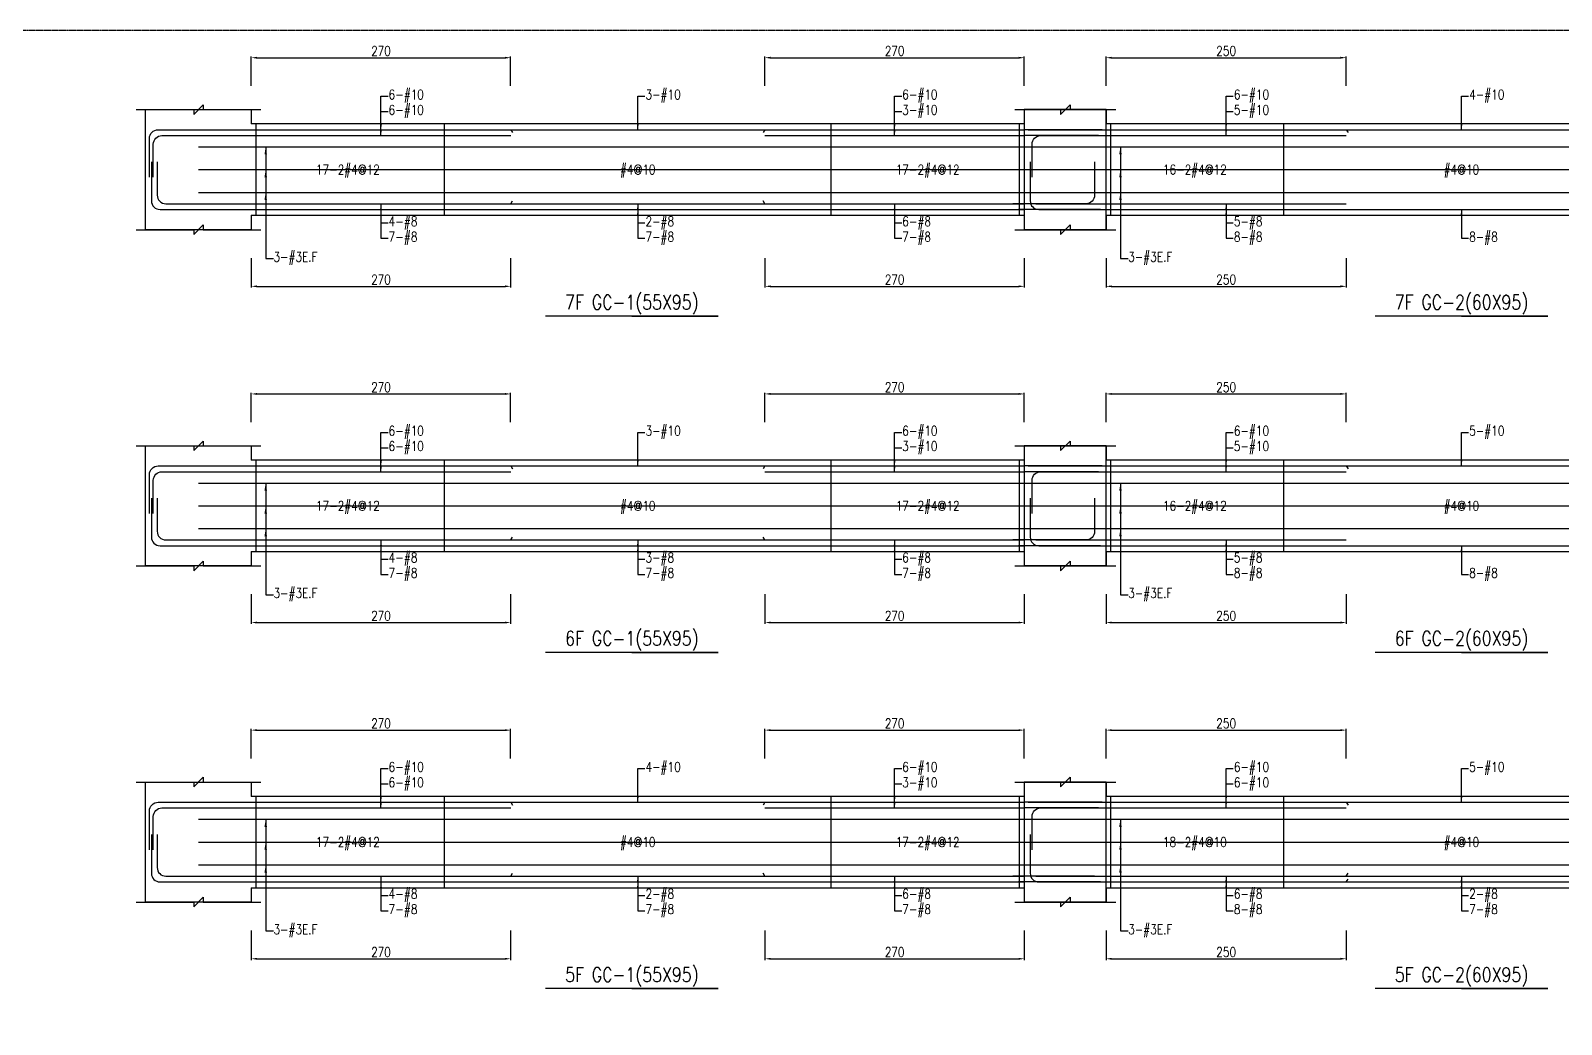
# Model space of a CAD drawing. Header units: millimetres. Extents: x 0 to 84580, y -12276 to 4373.
# Drawn here: x 32667 to 34261, y -5104 to -4069 of the extents above; entities that cross this region are included whole.
import ezdxf
from ezdxf.enums import TextEntityAlignment as Align

# ---------------------------------------------------------------- set-up
doc = ezdxf.new("R2010")
doc.units = ezdxf.units.MM
doc.header["$MEASUREMENT"] = 0
doc.linetypes.add('CENTER', pattern=[2, 1.25, -0.25, 0.25, -0.25])
for name, color, linetype in [('S-DIM', 2, 'Continuous'), ('S-GRID', 1, 'CENTER'), ('S-LEADER', 2, 'Continuous'), ('S-RC', 130, 'Continuous'), ('S-REINF', 6, 'Continuous'), ('S-TEXT', 2, 'Continuous')]:
    doc.layers.add(name, color=color, linetype=linetype)
doc.styles.add('CS4', font='romans.shx', dxfattribs={"width": 0.8, "bigfont": 'lsp.shx'})
doc.styles.get("Standard").update_dxf_attribs({"font": 'arial.ttf'})
doc.dimstyles.new('ISO-25', dxfattribs={"dimtxt": 2.5, "dimasz": 2.5, "dimexe": 1.25, "dimexo": 0.625, "dimtad": 1, "dimtxsty": 'Standard', "dimcen": 2.5, "dimadec": 0, "dimazin": 0, "dimtfac": 1, "dimtmove": 0, "dimatfit": 3, "dimfxl": 0, "dimarcsym": 0})

# ---------------------------------------------------------------- blocks, each defined once
blk = doc.blocks.new('*D1390')
at = {"layer": 'DEFPOINTS', "color": 0, "transparency": 16777216}
for p in [(33166.7, -4797.2), (32896.7, -4827.2), (33166.7, -4827.2)]:
    blk.add_point(p, dxfattribs=at)
at = {"layer": 'S-DIM', "color": 0, "lineweight": -2, "transparency": 16777216}
for p, q in [((32896.7, -4826.6), (32896.7, -4796)), ((33166.7, -4826.6), (33166.7, -4796)), ((32902.7, -4797.2), (33160.7, -4797.2))]:
    blk.add_line(p, q, dxfattribs=at)
at = {"layer": 'S-DIM', "color": 0, "transparency": 16777216}
for points in [[(32902.7, -4796.2), (32902.7, -4798.2), (32896.7, -4797.2)], [(33160.7, -4796.2), (33160.7, -4798.2), (33166.7, -4797.2)]]:
    blk.add_solid(points, dxfattribs=at)
at = {"layer": 'S-DIM', "color": 0, "transparency": 16777216, "insert": (33031.7, -4790.2), "char_height": 10, "attachment_point": 5, "style": 'CS4'}
blk.add_mtext('270', dxfattribs=at)
blk = doc.blocks.new('*D1391')
at = {"layer": 'DEFPOINTS', "color": 0, "transparency": 16777216}
for p in [(33701.4, -4797.2), (33431.4, -4827.2), (33701.4, -4827.2)]:
    blk.add_point(p, dxfattribs=at)
at = {"layer": 'S-DIM', "color": 0, "lineweight": -2, "transparency": 16777216}
for p, q in [((33431.4, -4826.6), (33431.4, -4796)), ((33701.4, -4826.6), (33701.4, -4796)), ((33437.4, -4797.2), (33695.4, -4797.2))]:
    blk.add_line(p, q, dxfattribs=at)
at = {"layer": 'S-DIM', "color": 0, "transparency": 16777216}
for points in [[(33437.4, -4796.2), (33437.4, -4798.2), (33431.4, -4797.2)], [(33695.4, -4796.2), (33695.4, -4798.2), (33701.4, -4797.2)]]:
    blk.add_solid(points, dxfattribs=at)
at = {"layer": 'S-DIM', "color": 0, "transparency": 16777216, "insert": (33566.4, -4790.2), "char_height": 10, "attachment_point": 5, "style": 'CS4'}
blk.add_mtext('270', dxfattribs=at)
blk = doc.blocks.new('*D1392')
at = {"layer": 'DEFPOINTS', "color": 0, "transparency": 16777216}
for p in [(32896.7, -5005.2), (33166.7, -5005.2), (33166.7, -5035.2)]:
    blk.add_point(p, dxfattribs=at)
at = {"layer": 'S-DIM', "color": 0, "lineweight": -2, "transparency": 16777216}
for p, q in [((32896.7, -5005.8), (32896.7, -5036.5)), ((33166.7, -5005.8), (33166.7, -5036.5)), ((32902.7, -5035.2), (33160.7, -5035.2))]:
    blk.add_line(p, q, dxfattribs=at)
at = {"layer": 'S-DIM', "color": 0, "transparency": 16777216}
for points in [[(32902.7, -5034.2), (32902.7, -5036.2), (32896.7, -5035.2)], [(33160.7, -5034.2), (33160.7, -5036.2), (33166.7, -5035.2)]]:
    blk.add_solid(points, dxfattribs=at)
at = {"layer": 'S-DIM', "color": 0, "transparency": 16777216, "insert": (33031.7, -5028.2), "char_height": 10, "attachment_point": 5, "style": 'CS4'}
blk.add_mtext('270', dxfattribs=at)
blk = doc.blocks.new('*D1393')
at = {"layer": 'DEFPOINTS', "color": 0, "transparency": 16777216}
for p in [(33431.4, -5005.2), (33701.4, -5005.2), (33701.4, -5035.2)]:
    blk.add_point(p, dxfattribs=at)
at = {"layer": 'S-DIM', "color": 0, "lineweight": -2, "transparency": 16777216}
for p, q in [((33431.4, -5005.8), (33431.4, -5036.5)), ((33701.4, -5005.8), (33701.4, -5036.5)), ((33437.4, -5035.2), (33695.4, -5035.2))]:
    blk.add_line(p, q, dxfattribs=at)
at = {"layer": 'S-DIM', "color": 0, "transparency": 16777216}
for points in [[(33437.4, -5034.2), (33437.4, -5036.2), (33431.4, -5035.2)], [(33695.4, -5034.2), (33695.4, -5036.2), (33701.4, -5035.2)]]:
    blk.add_solid(points, dxfattribs=at)
at = {"layer": 'S-DIM', "color": 0, "transparency": 16777216, "insert": (33566.4, -5028.2), "char_height": 10, "attachment_point": 5, "style": 'CS4'}
blk.add_mtext('270', dxfattribs=at)
blk = doc.blocks.new('*D1380')
at = {"layer": 'DEFPOINTS', "color": 0, "transparency": 16777216}
for p in [(33166.7, -4447.2), (32896.7, -4477.2), (33166.7, -4477.2)]:
    blk.add_point(p, dxfattribs=at)
at = {"layer": 'S-DIM', "color": 0, "lineweight": -2, "transparency": 16777216}
for p, q in [((32896.7, -4476.6), (32896.7, -4446)), ((33166.7, -4476.6), (33166.7, -4446)), ((32902.7, -4447.2), (33160.7, -4447.2))]:
    blk.add_line(p, q, dxfattribs=at)
at = {"layer": 'S-DIM', "color": 0, "transparency": 16777216}
for points in [[(32902.7, -4446.2), (32902.7, -4448.2), (32896.7, -4447.2)], [(33160.7, -4446.2), (33160.7, -4448.2), (33166.7, -4447.2)]]:
    blk.add_solid(points, dxfattribs=at)
at = {"layer": 'S-DIM', "color": 0, "transparency": 16777216, "insert": (33031.7, -4440.2), "char_height": 10, "attachment_point": 5, "style": 'CS4'}
blk.add_mtext('270', dxfattribs=at)
blk = doc.blocks.new('*D1381')
at = {"layer": 'DEFPOINTS', "color": 0, "transparency": 16777216}
for p in [(33701.4, -4447.2), (33431.4, -4477.2), (33701.4, -4477.2)]:
    blk.add_point(p, dxfattribs=at)
at = {"layer": 'S-DIM', "color": 0, "lineweight": -2, "transparency": 16777216}
for p, q in [((33431.4, -4476.6), (33431.4, -4446)), ((33701.4, -4476.6), (33701.4, -4446)), ((33437.4, -4447.2), (33695.4, -4447.2))]:
    blk.add_line(p, q, dxfattribs=at)
at = {"layer": 'S-DIM', "color": 0, "transparency": 16777216}
for points in [[(33437.4, -4446.2), (33437.4, -4448.2), (33431.4, -4447.2)], [(33695.4, -4446.2), (33695.4, -4448.2), (33701.4, -4447.2)]]:
    blk.add_solid(points, dxfattribs=at)
at = {"layer": 'S-DIM', "color": 0, "transparency": 16777216, "insert": (33566.4, -4440.2), "char_height": 10, "attachment_point": 5, "style": 'CS4'}
blk.add_mtext('270', dxfattribs=at)
blk = doc.blocks.new('*D1382')
at = {"layer": 'DEFPOINTS', "color": 0, "transparency": 16777216}
for p in [(32896.7, -4655.2), (33166.7, -4655.2), (33166.7, -4685.2)]:
    blk.add_point(p, dxfattribs=at)
at = {"layer": 'S-DIM', "color": 0, "lineweight": -2, "transparency": 16777216}
for p, q in [((32896.7, -4655.8), (32896.7, -4686.5)), ((33166.7, -4655.8), (33166.7, -4686.5)), ((32902.7, -4685.2), (33160.7, -4685.2))]:
    blk.add_line(p, q, dxfattribs=at)
at = {"layer": 'S-DIM', "color": 0, "transparency": 16777216}
for points in [[(32902.7, -4684.2), (32902.7, -4686.2), (32896.7, -4685.2)], [(33160.7, -4684.2), (33160.7, -4686.2), (33166.7, -4685.2)]]:
    blk.add_solid(points, dxfattribs=at)
at = {"layer": 'S-DIM', "color": 0, "transparency": 16777216, "insert": (33031.7, -4678.2), "char_height": 10, "attachment_point": 5, "style": 'CS4'}
blk.add_mtext('270', dxfattribs=at)
blk = doc.blocks.new('*D1383')
at = {"layer": 'DEFPOINTS', "color": 0, "transparency": 16777216}
for p in [(33431.4, -4655.2), (33701.4, -4655.2), (33701.4, -4685.2)]:
    blk.add_point(p, dxfattribs=at)
at = {"layer": 'S-DIM', "color": 0, "lineweight": -2, "transparency": 16777216}
for p, q in [((33431.4, -4655.8), (33431.4, -4686.5)), ((33701.4, -4655.8), (33701.4, -4686.5)), ((33437.4, -4685.2), (33695.4, -4685.2))]:
    blk.add_line(p, q, dxfattribs=at)
at = {"layer": 'S-DIM', "color": 0, "transparency": 16777216}
for points in [[(33437.4, -4684.2), (33437.4, -4686.2), (33431.4, -4685.2)], [(33695.4, -4684.2), (33695.4, -4686.2), (33701.4, -4685.2)]]:
    blk.add_solid(points, dxfattribs=at)
at = {"layer": 'S-DIM', "color": 0, "transparency": 16777216, "insert": (33566.4, -4678.2), "char_height": 10, "attachment_point": 5, "style": 'CS4'}
blk.add_mtext('270', dxfattribs=at)
blk = doc.blocks.new('*D1384')
at = {"layer": 'DEFPOINTS', "color": 0, "transparency": 16777216}
for p in [(33166.7, -4097.2), (32896.7, -4127.2), (33166.7, -4127.2)]:
    blk.add_point(p, dxfattribs=at)
at = {"layer": 'S-DIM', "color": 0, "lineweight": -2, "transparency": 16777216}
for p, q in [((32896.7, -4126.6), (32896.7, -4096)), ((32902.7, -4097.2), (33160.7, -4097.2)), ((33166.7, -4126.6), (33166.7, -4096))]:
    blk.add_line(p, q, dxfattribs=at)
at = {"layer": 'S-DIM', "color": 0, "transparency": 16777216}
for points in [[(32902.7, -4096.2), (32902.7, -4098.2), (32896.7, -4097.2)], [(33160.7, -4096.2), (33160.7, -4098.2), (33166.7, -4097.2)]]:
    blk.add_solid(points, dxfattribs=at)
at = {"layer": 'S-DIM', "color": 0, "transparency": 16777216, "insert": (33031.7, -4090.2), "char_height": 10, "attachment_point": 5, "style": 'CS4'}
blk.add_mtext('270', dxfattribs=at)
blk = doc.blocks.new('*D1385')
at = {"layer": 'DEFPOINTS', "color": 0, "transparency": 16777216}
for p in [(33701.4, -4097.2), (33431.4, -4127.2), (33701.4, -4127.2)]:
    blk.add_point(p, dxfattribs=at)
at = {"layer": 'S-DIM', "color": 0, "lineweight": -2, "transparency": 16777216}
for p, q in [((33431.4, -4126.6), (33431.4, -4096)), ((33437.4, -4097.2), (33695.4, -4097.2)), ((33701.4, -4126.6), (33701.4, -4096))]:
    blk.add_line(p, q, dxfattribs=at)
at = {"layer": 'S-DIM', "color": 0, "transparency": 16777216}
for points in [[(33437.4, -4096.2), (33437.4, -4098.2), (33431.4, -4097.2)], [(33695.4, -4096.2), (33695.4, -4098.2), (33701.4, -4097.2)]]:
    blk.add_solid(points, dxfattribs=at)
at = {"layer": 'S-DIM', "color": 0, "transparency": 16777216, "insert": (33566.4, -4090.2), "char_height": 10, "attachment_point": 5, "style": 'CS4'}
blk.add_mtext('270', dxfattribs=at)
blk = doc.blocks.new('*D1394')
at = {"layer": 'DEFPOINTS', "color": 0, "transparency": 16777216}
for p in [(32896.7, -4305.2), (33166.7, -4305.2), (33166.7, -4335.2)]:
    blk.add_point(p, dxfattribs=at)
at = {"layer": 'S-DIM', "color": 0, "lineweight": -2, "transparency": 16777216}
for p, q in [((32896.7, -4305.8), (32896.7, -4336.5)), ((33166.7, -4305.8), (33166.7, -4336.5)), ((32902.7, -4335.2), (33160.7, -4335.2))]:
    blk.add_line(p, q, dxfattribs=at)
at = {"layer": 'S-DIM', "color": 0, "transparency": 16777216}
for points in [[(32902.7, -4334.2), (32902.7, -4336.2), (32896.7, -4335.2)], [(33160.7, -4334.2), (33160.7, -4336.2), (33166.7, -4335.2)]]:
    blk.add_solid(points, dxfattribs=at)
at = {"layer": 'S-DIM', "color": 0, "transparency": 16777216, "insert": (33031.7, -4328.2), "char_height": 10, "attachment_point": 5, "style": 'CS4'}
blk.add_mtext('270', dxfattribs=at)
blk = doc.blocks.new('*D1395')
at = {"layer": 'DEFPOINTS', "color": 0, "transparency": 16777216}
for p in [(33431.4, -4305.2), (33701.4, -4305.2), (33701.4, -4335.2)]:
    blk.add_point(p, dxfattribs=at)
at = {"layer": 'S-DIM', "color": 0, "lineweight": -2, "transparency": 16777216}
for p, q in [((33431.4, -4305.8), (33431.4, -4336.5)), ((33701.4, -4305.8), (33701.4, -4336.5)), ((33437.4, -4335.2), (33695.4, -4335.2))]:
    blk.add_line(p, q, dxfattribs=at)
at = {"layer": 'S-DIM', "color": 0, "transparency": 16777216}
for points in [[(33437.4, -4334.2), (33437.4, -4336.2), (33431.4, -4335.2)], [(33695.4, -4334.2), (33695.4, -4336.2), (33701.4, -4335.2)]]:
    blk.add_solid(points, dxfattribs=at)
at = {"layer": 'S-DIM', "color": 0, "transparency": 16777216, "insert": (33566.4, -4328.2), "char_height": 10, "attachment_point": 5, "style": 'CS4'}
blk.add_mtext('270', dxfattribs=at)
blk = doc.blocks.new('*D1408')
at = {"layer": 'DEFPOINTS', "color": 0, "transparency": 16777216}
for p in [(34036.5, -4797.2), (33786.5, -4827.2), (34036.5, -4827.2)]:
    blk.add_point(p, dxfattribs=at)
at = {"layer": 'S-DIM', "color": 0, "lineweight": -2, "transparency": 16777216}
for p, q in [((33786.5, -4826.6), (33786.5, -4796)), ((34036.5, -4826.6), (34036.5, -4796)), ((33792.5, -4797.2), (34030.5, -4797.2))]:
    blk.add_line(p, q, dxfattribs=at)
at = {"layer": 'S-DIM', "color": 0, "transparency": 16777216}
for points in [[(33792.5, -4796.2), (33792.5, -4798.2), (33786.5, -4797.2)], [(34030.5, -4796.2), (34030.5, -4798.2), (34036.5, -4797.2)]]:
    blk.add_solid(points, dxfattribs=at)
at = {"layer": 'S-DIM', "color": 0, "transparency": 16777216, "insert": (33911.5, -4790.2), "char_height": 10, "attachment_point": 5, "style": 'CS4'}
blk.add_mtext('250', dxfattribs=at)
blk = doc.blocks.new('*D1410')
at = {"layer": 'DEFPOINTS', "color": 0, "transparency": 16777216}
for p in [(33786.5, -5005.2), (34036.5, -5005.2), (34036.5, -5035.2)]:
    blk.add_point(p, dxfattribs=at)
at = {"layer": 'S-DIM', "color": 0, "lineweight": -2, "transparency": 16777216}
for p, q in [((33786.5, -5005.8), (33786.5, -5036.5)), ((34036.5, -5005.8), (34036.5, -5036.5)), ((33792.5, -5035.2), (34030.5, -5035.2))]:
    blk.add_line(p, q, dxfattribs=at)
at = {"layer": 'S-DIM', "color": 0, "transparency": 16777216}
for points in [[(33792.5, -5034.2), (33792.5, -5036.2), (33786.5, -5035.2)], [(34030.5, -5034.2), (34030.5, -5036.2), (34036.5, -5035.2)]]:
    blk.add_solid(points, dxfattribs=at)
at = {"layer": 'S-DIM', "color": 0, "transparency": 16777216, "insert": (33911.5, -5028.2), "char_height": 10, "attachment_point": 5, "style": 'CS4'}
blk.add_mtext('250', dxfattribs=at)
blk = doc.blocks.new('*D1412')
at = {"layer": 'DEFPOINTS', "color": 0, "transparency": 16777216}
for p in [(34036.5, -4447.2), (33786.5, -4477.2), (34036.5, -4477.2)]:
    blk.add_point(p, dxfattribs=at)
at = {"layer": 'S-DIM', "color": 0, "lineweight": -2, "transparency": 16777216}
for p, q in [((33786.5, -4476.6), (33786.5, -4446)), ((34036.5, -4476.6), (34036.5, -4446)), ((33792.5, -4447.2), (34030.5, -4447.2))]:
    blk.add_line(p, q, dxfattribs=at)
at = {"layer": 'S-DIM', "color": 0, "transparency": 16777216}
for points in [[(33792.5, -4446.2), (33792.5, -4448.2), (33786.5, -4447.2)], [(34030.5, -4446.2), (34030.5, -4448.2), (34036.5, -4447.2)]]:
    blk.add_solid(points, dxfattribs=at)
at = {"layer": 'S-DIM', "color": 0, "transparency": 16777216, "insert": (33911.5, -4440.2), "char_height": 10, "attachment_point": 5, "style": 'CS4'}
blk.add_mtext('250', dxfattribs=at)
blk = doc.blocks.new('*D1422')
at = {"layer": 'DEFPOINTS', "color": 0, "transparency": 16777216}
for p in [(33786.5, -4655.2), (34036.5, -4655.2), (34036.5, -4685.2)]:
    blk.add_point(p, dxfattribs=at)
at = {"layer": 'S-DIM', "color": 0, "lineweight": -2, "transparency": 16777216}
for p, q in [((33786.5, -4655.8), (33786.5, -4686.5)), ((34036.5, -4655.8), (34036.5, -4686.5)), ((33792.5, -4685.2), (34030.5, -4685.2))]:
    blk.add_line(p, q, dxfattribs=at)
at = {"layer": 'S-DIM', "color": 0, "transparency": 16777216}
for points in [[(33792.5, -4684.2), (33792.5, -4686.2), (33786.5, -4685.2)], [(34030.5, -4684.2), (34030.5, -4686.2), (34036.5, -4685.2)]]:
    blk.add_solid(points, dxfattribs=at)
at = {"layer": 'S-DIM', "color": 0, "transparency": 16777216, "insert": (33911.5, -4678.2), "char_height": 10, "attachment_point": 5, "style": 'CS4'}
blk.add_mtext('250', dxfattribs=at)
blk = doc.blocks.new('*D1424')
at = {"layer": 'DEFPOINTS', "color": 0, "transparency": 16777216}
for p in [(34036.5, -4097.2), (33786.5, -4127.2), (34036.5, -4127.2)]:
    blk.add_point(p, dxfattribs=at)
at = {"layer": 'S-DIM', "color": 0, "lineweight": -2, "transparency": 16777216}
for p, q in [((33786.5, -4126.6), (33786.5, -4096)), ((33792.5, -4097.2), (34030.5, -4097.2)), ((34036.5, -4126.6), (34036.5, -4096))]:
    blk.add_line(p, q, dxfattribs=at)
at = {"layer": 'S-DIM', "color": 0, "transparency": 16777216}
for points in [[(33792.5, -4096.2), (33792.5, -4098.2), (33786.5, -4097.2)], [(34030.5, -4096.2), (34030.5, -4098.2), (34036.5, -4097.2)]]:
    blk.add_solid(points, dxfattribs=at)
at = {"layer": 'S-DIM', "color": 0, "transparency": 16777216, "insert": (33911.5, -4090.2), "char_height": 10, "attachment_point": 5, "style": 'CS4'}
blk.add_mtext('250', dxfattribs=at)
blk = doc.blocks.new('*D1426')
at = {"layer": 'DEFPOINTS', "color": 0, "transparency": 16777216}
for p in [(33786.5, -4305.2), (34036.5, -4305.2), (34036.5, -4335.2)]:
    blk.add_point(p, dxfattribs=at)
at = {"layer": 'S-DIM', "color": 0, "lineweight": -2, "transparency": 16777216}
for p, q in [((33786.5, -4305.8), (33786.5, -4336.5)), ((34036.5, -4305.8), (34036.5, -4336.5)), ((33792.5, -4335.2), (34030.5, -4335.2))]:
    blk.add_line(p, q, dxfattribs=at)
at = {"layer": 'S-DIM', "color": 0, "transparency": 16777216}
for points in [[(33792.5, -4334.2), (33792.5, -4336.2), (33786.5, -4335.2)], [(34030.5, -4334.2), (34030.5, -4336.2), (34036.5, -4335.2)]]:
    blk.add_solid(points, dxfattribs=at)
at = {"layer": 'S-DIM', "color": 0, "transparency": 16777216, "insert": (33911.5, -4328.2), "char_height": 10, "attachment_point": 5, "style": 'CS4'}
blk.add_mtext('250', dxfattribs=at)

msp = doc.modelspace()

# ---------------------------------------------------------------- linework, layer by layer
at = {"layer": 'S-GRID'}
msp.add_lwpolyline([(32603, -6138), (35832, -6138), (35832, -4069), (32603, -4069), (32603, -6138)], dxfattribs=at)
at = {"layer": 'S-RC'}
for points in [[(32776.715, -4151.211), (32836.715, -4151.223), (32836.714, -4156.223), (32846.716, -4146.225), (32846.715, -4151.225), (32906.715, -4151.237)], [(32896.715, -4261.211), (32896.715, -4276.211), (32786.715, -4276.211), (32786.715, -4151.211), (32896.715, -4151.211), (32896.715, -4166.211)], [(33691.415, -4151.211), (33739.015, -4151.22), (33739.014, -4156.22), (33749.016, -4146.222), (33749.015, -4151.222), (33796.615, -4151.232)], [(33691.515, -4151.211), (33739.015, -4151.22), (33739.014, -4156.22), (33749.016, -4146.222), (33749.015, -4151.222), (33796.515, -4151.232)], [(33701.415, -4261.211), (33701.415, -4276.211), (33786.615, -4276.211), (33786.615, -4151.211), (33701.415, -4151.211), (33701.415, -4166.211)], [(33786.515, -4261.211), (33786.515, -4276.211), (33701.515, -4276.211), (33701.515, -4151.211), (33786.515, -4151.211), (33786.515, -4166.211)], [(33701.415, -4166.211), (32896.715, -4166.211)], [(34526.515, -4166.211), (33786.515, -4166.211)], [(32896.715, -4261.211), (33701.415, -4261.211)], [(33786.515, -4261.211), (34526.515, -4261.211)], [(32776.715, -4276.211), (32836.715, -4276.223), (32836.714, -4281.223), (32846.716, -4271.225), (32846.715, -4276.225), (32906.715, -4276.237)], [(33691.415, -4276.211), (33739.015, -4276.22), (33739.014, -4281.22), (33749.016, -4271.222), (33749.015, -4276.222), (33796.615, -4276.232)], [(33691.515, -4276.211), (33739.015, -4276.22), (33739.014, -4281.22), (33749.016, -4271.222), (33749.015, -4276.222), (33796.515, -4276.232)], [(33292.865, -4366.211), (33382.865, -4366.211), (33202.865, -4366.211)], [(34156.515, -4366.211), (34246.515, -4366.211), (34066.515, -4366.211)], [(32776.715, -4501.211), (32836.715, -4501.223), (32836.714, -4506.223), (32846.716, -4496.225), (32846.715, -4501.225), (32906.715, -4501.237)], [(32896.715, -4611.211), (32896.715, -4626.211), (32786.715, -4626.211), (32786.715, -4501.211), (32896.715, -4501.211), (32896.715, -4516.211)], [(33691.415, -4501.211), (33739.015, -4501.22), (33739.014, -4506.22), (33749.016, -4496.222), (33749.015, -4501.222), (33796.615, -4501.232)], [(33691.515, -4501.211), (33739.015, -4501.22), (33739.014, -4506.22), (33749.016, -4496.222), (33749.015, -4501.222), (33796.515, -4501.232)], [(33701.415, -4611.211), (33701.415, -4626.211), (33786.615, -4626.211), (33786.615, -4501.211), (33701.415, -4501.211), (33701.415, -4516.211)], [(33786.515, -4611.211), (33786.515, -4626.211), (33701.515, -4626.211), (33701.515, -4501.211), (33786.515, -4501.211), (33786.515, -4516.211)], [(33701.415, -4516.211), (32896.715, -4516.211)], [(34526.515, -4516.211), (33786.515, -4516.211)], [(32776.715, -4626.211), (32836.715, -4626.223), (32836.714, -4631.223), (32846.716, -4621.225), (32846.715, -4626.225), (32906.715, -4626.237)], [(32896.715, -4611.211), (33701.415, -4611.211)], [(33691.415, -4626.211), (33739.015, -4626.22), (33739.014, -4631.22), (33749.016, -4621.222), (33749.015, -4626.222), (33796.615, -4626.232)], [(33691.515, -4626.211), (33739.015, -4626.22), (33739.014, -4631.22), (33749.016, -4621.222), (33749.015, -4626.222), (33796.515, -4626.232)], [(33786.515, -4611.211), (34526.515, -4611.211)], [(33292.865, -4716.211), (33382.865, -4716.211), (33202.865, -4716.211)], [(34156.515, -4716.211), (34246.515, -4716.211), (34066.515, -4716.211)], [(32776.715, -4851.211), (32836.715, -4851.223), (32836.714, -4856.223), (32846.716, -4846.225), (32846.715, -4851.225), (32906.715, -4851.237)], [(32896.715, -4961.211), (32896.715, -4976.211), (32786.715, -4976.211), (32786.715, -4851.211), (32896.715, -4851.211), (32896.715, -4866.211)], [(33691.415, -4851.211), (33739.015, -4851.22), (33739.014, -4856.22), (33749.016, -4846.222), (33749.015, -4851.222), (33796.615, -4851.232)], [(33691.515, -4851.211), (33739.015, -4851.22), (33739.014, -4856.22), (33749.016, -4846.222), (33749.015, -4851.222), (33796.515, -4851.232)], [(33701.415, -4961.211), (33701.415, -4976.211), (33786.615, -4976.211), (33786.615, -4851.211), (33701.415, -4851.211), (33701.415, -4866.211)], [(33786.515, -4961.211), (33786.515, -4976.211), (33701.515, -4976.211), (33701.515, -4851.211), (33786.515, -4851.211), (33786.515, -4866.211)], [(33701.415, -4866.211), (32896.715, -4866.211)], [(34526.515, -4866.211), (33786.515, -4866.211)], [(32776.715, -4976.211), (32836.715, -4976.223), (32836.714, -4981.223), (32846.716, -4971.225), (32846.715, -4976.225), (32906.715, -4976.237)], [(32896.715, -4961.211), (33701.415, -4961.211)], [(33691.415, -4976.211), (33739.015, -4976.22), (33739.014, -4981.22), (33749.016, -4971.222), (33749.015, -4976.222), (33796.615, -4976.232)], [(33691.515, -4976.211), (33739.015, -4976.22), (33739.014, -4981.22), (33749.016, -4971.222), (33749.015, -4976.222), (33796.515, -4976.232)], [(33786.515, -4961.211), (34526.515, -4961.211)], [(33292.865, -5066.211), (33382.865, -5066.211), (33202.865, -5066.211)], [(34156.515, -5066.211), (34246.515, -5066.211), (34066.515, -5066.211)]]:
    msp.add_lwpolyline(points, dxfattribs=at)
at = {"layer": 'S-REINF'}
for points in [[(32790.715, -4221.711), (32790.715, -4181.211, -0.41421356), (32799.715, -4172.211), (32896.715, -4172.211)], [(32794.715, -4221.711), (32794.715, -4187.211, -0.41421356), (32803.715, -4178.211), (32896.715, -4178.211)], [(33709.515, -4221.711), (33709.515, -4187.211, -0.41421356), (33718.515, -4178.211), (33786.515, -4178.211)], [(32792.715, -4205.711), (32792.715, -4246.211, 0.41421356), (32801.715, -4255.211), (32896.715, -4255.211)], [(32798.715, -4205.711), (32798.715, -4240.211, 0.41421356), (32807.715, -4249.211), (32896.715, -4249.211)], [(33774.615, -4205.711), (33774.615, -4240.211, -0.41421356), (33765.615, -4249.211), (33689.415, -4249.211)], [(33707.515, -4205.711), (33707.515, -4246.211, 0.41421356), (33716.515, -4255.211), (33786.515, -4255.211)], [(32790.715, -4571.711), (32790.715, -4531.211, -0.41421356), (32799.715, -4522.211), (32896.715, -4522.211)], [(32794.715, -4571.711), (32794.715, -4537.211, -0.41421356), (32803.715, -4528.211), (32896.715, -4528.211)], [(33709.515, -4571.711), (33709.515, -4537.211, -0.41421356), (33718.515, -4528.211), (33786.515, -4528.211)], [(32792.715, -4555.711), (32792.715, -4596.211, 0.41421356), (32801.715, -4605.211), (32896.715, -4605.211)], [(32798.715, -4555.711), (32798.715, -4590.211, 0.41421356), (32807.715, -4599.211), (32896.715, -4599.211)], [(33774.615, -4555.711), (33774.615, -4590.211, -0.41421356), (33765.615, -4599.211), (33689.415, -4599.211)], [(33707.515, -4555.711), (33707.515, -4596.211, 0.41421356), (33716.515, -4605.211), (33786.515, -4605.211)], [(32790.715, -4921.711), (32790.715, -4881.211, -0.41421356), (32799.715, -4872.211), (32896.715, -4872.211)], [(32794.715, -4921.711), (32794.715, -4887.211, -0.41421356), (32803.715, -4878.211), (32896.715, -4878.211)], [(33709.515, -4921.711), (33709.515, -4887.211, -0.41421356), (33718.515, -4878.211), (33786.515, -4878.211)], [(32792.715, -4905.711), (32792.715, -4946.211, 0.41421356), (32801.715, -4955.211), (32896.715, -4955.211)], [(32798.715, -4905.711), (32798.715, -4940.211, 0.41421356), (32807.715, -4949.211), (32896.715, -4949.211)], [(33707.515, -4905.711), (33707.515, -4946.211, 0.41421356), (33716.515, -4955.211), (33786.515, -4955.211)]]:
    msp.add_lwpolyline(points, format="xyb", dxfattribs=at)
for points in [[(32896.715, -4172.211), (33166.715, -4172.211)], [(33166.715, -4172.211), (33168.715, -4175.211)], [(33166.715, -4172.211), (33431.415, -4172.211)], [(33431.415, -4172.211), (33429.415, -4175.211)], [(33431.415, -4172.211), (33701.415, -4172.211)], [(33782.615, -4172.211), (33701.415, -4172.211)], [(33705.515, -4172.211), (33786.515, -4172.211)], [(33786.515, -4172.211), (34036.515, -4172.211)], [(34036.515, -4172.211), (34038.515, -4175.211)], [(34036.515, -4172.211), (34276.515, -4172.211)], [(32896.715, -4178.211), (33166.715, -4178.211)], [(33431.415, -4178.211), (33701.415, -4178.211)], [(33778.615, -4178.211), (33701.415, -4178.211)], [(33786.515, -4178.211), (34036.515, -4178.211)], [(32896.715, -4249.211), (33166.715, -4249.211)], [(33166.715, -4249.211), (33168.715, -4246.211)], [(33166.715, -4249.211), (33431.415, -4249.211)], [(33431.415, -4249.211), (33429.415, -4246.211)], [(33431.415, -4249.211), (33701.415, -4249.211)], [(33713.515, -4249.211), (33786.515, -4249.211)], [(33786.515, -4249.211), (34036.515, -4249.211)], [(32896.715, -4255.211), (33166.715, -4255.211)], [(33166.715, -4255.211), (33431.415, -4255.211)], [(33431.415, -4255.211), (33701.415, -4255.211)], [(33780.615, -4255.211), (33695.415, -4255.211)], [(33786.515, -4255.211), (34036.515, -4255.211)], [(34036.515, -4255.211), (34276.515, -4255.211)], [(32896.715, -4522.211), (33166.715, -4522.211)], [(33166.715, -4522.211), (33168.715, -4525.211)], [(33166.715, -4522.211), (33431.415, -4522.211)], [(33431.415, -4522.211), (33429.415, -4525.211)], [(33431.415, -4522.211), (33701.415, -4522.211)], [(33782.615, -4522.211), (33701.415, -4522.211)], [(33705.515, -4522.211), (33786.515, -4522.211)], [(33786.515, -4522.211), (34036.515, -4522.211)], [(34036.515, -4522.211), (34038.515, -4525.211)], [(34036.515, -4522.211), (34276.515, -4522.211)], [(32896.715, -4528.211), (33166.715, -4528.211)], [(33431.415, -4528.211), (33701.415, -4528.211)], [(33778.615, -4528.211), (33701.415, -4528.211)], [(33786.515, -4528.211), (34036.515, -4528.211)], [(32896.715, -4599.211), (33166.715, -4599.211)], [(32896.715, -4605.211), (33166.715, -4605.211)], [(33166.715, -4599.211), (33168.715, -4596.211)], [(33166.715, -4599.211), (33431.415, -4599.211)], [(33166.715, -4605.211), (33431.415, -4605.211)], [(33431.415, -4599.211), (33429.415, -4596.211)], [(33431.415, -4599.211), (33701.415, -4599.211)], [(33431.415, -4605.211), (33701.415, -4605.211)], [(33780.615, -4605.211), (33695.415, -4605.211)], [(33713.515, -4599.211), (33786.515, -4599.211)], [(33786.515, -4599.211), (34036.515, -4599.211)], [(33786.515, -4605.211), (34036.515, -4605.211)], [(34036.515, -4605.211), (34276.515, -4605.211)], [(32896.715, -4872.211), (33166.715, -4872.211)], [(33166.715, -4872.211), (33168.715, -4875.211)], [(33166.715, -4872.211), (33431.415, -4872.211)], [(33431.415, -4872.211), (33429.415, -4875.211)], [(33431.415, -4872.211), (33701.415, -4872.211)], [(33782.615, -4872.211), (33701.415, -4872.211)], [(33705.515, -4872.211), (33786.515, -4872.211)], [(33786.515, -4872.211), (34036.515, -4872.211)], [(34036.515, -4872.211), (34038.515, -4875.211)], [(34036.515, -4872.211), (34276.515, -4872.211)], [(32896.715, -4878.211), (33166.715, -4878.211)], [(33431.415, -4878.211), (33701.415, -4878.211)], [(33778.615, -4878.211), (33701.415, -4878.211)], [(33786.515, -4878.211), (34036.515, -4878.211)], [(32896.715, -4949.211), (33166.715, -4949.211)], [(32896.715, -4955.211), (33166.715, -4955.211)], [(33166.715, -4949.211), (33168.715, -4946.211)], [(33166.715, -4949.211), (33431.415, -4949.211)], [(33166.715, -4955.211), (33431.415, -4955.211)], [(33431.415, -4949.211), (33429.415, -4946.211)], [(33431.415, -4949.211), (33701.415, -4949.211)], [(33431.415, -4955.211), (33701.415, -4955.211)], [(33774.615, -4949.211), (33689.415, -4949.211)], [(33780.615, -4955.211), (33695.415, -4955.211)], [(33713.515, -4949.211), (33786.515, -4949.211)], [(33786.515, -4949.211), (34036.515, -4949.211)], [(33786.515, -4955.211), (34036.515, -4955.211)], [(34036.515, -4949.211), (34038.515, -4946.211)], [(34036.515, -4949.211), (34276.515, -4949.211)], [(34036.515, -4955.211), (34038.515, -4952.211)], [(34036.515, -4955.211), (34276.515, -4955.211)]]:
    msp.add_lwpolyline(points, dxfattribs=at)
at = {"layer": 'S-REINF', "color": 1}
for points in [[(32901.715, -4261.211), (32901.715, -4166.211)], [(33097.89, -4261.211), (33097.89, -4166.211)], [(33500.24, -4261.211), (33500.24, -4166.211)], [(33696.415, -4261.211), (33696.415, -4166.211)], [(33791.515, -4261.211), (33791.515, -4166.211)], [(33971.515, -4261.211), (33971.515, -4166.211)], [(32841.715, -4189.961), (33744.015, -4189.961)], [(33744.015, -4189.961), (34569.015, -4189.961)], [(32841.715, -4213.711), (33744.015, -4213.711)], [(33744.015, -4213.711), (34569.015, -4213.711)], [(32841.715, -4237.461), (33744.015, -4237.461)], [(33744.015, -4237.461), (34569.015, -4237.461)], [(32901.715, -4611.211), (32901.715, -4516.211)], [(33097.89, -4611.211), (33097.89, -4516.211)], [(33500.24, -4611.211), (33500.24, -4516.211)], [(33696.415, -4611.211), (33696.415, -4516.211)], [(33791.515, -4611.211), (33791.515, -4516.211)], [(33971.515, -4611.211), (33971.515, -4516.211)], [(32841.715, -4539.961), (33744.015, -4539.961)], [(33744.015, -4539.961), (34569.015, -4539.961)], [(32841.715, -4563.711), (33744.015, -4563.711)], [(33744.015, -4563.711), (34569.015, -4563.711)], [(32841.715, -4587.461), (33744.015, -4587.461)], [(33744.015, -4587.461), (34569.015, -4587.461)], [(32901.715, -4961.211), (32901.715, -4866.211)], [(33097.89, -4961.211), (33097.89, -4866.211)], [(33500.24, -4961.211), (33500.24, -4866.211)], [(33696.415, -4961.211), (33696.415, -4866.211)], [(33791.515, -4961.211), (33791.515, -4866.211)], [(33971.515, -4961.211), (33971.515, -4866.211)], [(32841.715, -4889.961), (33744.015, -4889.961)], [(33744.015, -4889.961), (34569.015, -4889.961)], [(32841.715, -4913.711), (33744.015, -4913.711)], [(33744.015, -4913.711), (34569.015, -4913.711)], [(32841.715, -4937.461), (33744.015, -4937.461)], [(33744.015, -4937.461), (34569.015, -4937.461)]]:
    msp.add_lwpolyline(points, dxfattribs=at)

# ---------------------------------------------------------------- texts
at = {"layer": 'S-LEADER', "char_height": 10, "attachment_point": 4, "style": 'CS4'}
for s, insert in [('6-#10', (33039.715, -4137.211)), ('3-#10', (33307.065, -4137.211)), ('6-#10', (33574.415, -4137.211)), ('6-#10', (33919.515, -4137.211)), ('4-#10', (34164.515, -4137.211)), ('6-#10', (33039.715, -4153.211)), ('3-#10', (33574.415, -4153.211)), ('5-#10', (33919.515, -4153.211)), ('4-#8', (33039.715, -4269.211)), ('2-#8', (33307.065, -4269.211)), ('6-#8', (33574.415, -4269.211)), ('5-#8', (33919.515, -4269.211)), ('7-#8', (33039.715, -4285.211)), ('7-#8', (33307.065, -4285.211)), ('7-#8', (33574.415, -4285.211)), ('8-#8', (33919.515, -4285.211)), ('8-#8', (34164.515, -4285.211)), ('6-#10', (33039.715, -4487.211)), ('3-#10', (33307.065, -4487.211)), ('6-#10', (33574.415, -4487.211)), ('6-#10', (33919.515, -4487.211)), ('5-#10', (34164.515, -4487.211)), ('6-#10', (33039.715, -4503.211)), ('3-#10', (33574.415, -4503.211)), ('5-#10', (33919.515, -4503.211)), ('4-#8', (33039.715, -4619.211)), ('3-#8', (33307.065, -4619.211)), ('6-#8', (33574.415, -4619.211)), ('5-#8', (33919.515, -4619.211)), ('7-#8', (33039.715, -4635.211)), ('7-#8', (33307.065, -4635.211)), ('7-#8', (33574.415, -4635.211)), ('8-#8', (33919.515, -4635.211)), ('8-#8', (34164.515, -4635.211)), ('6-#10', (33039.715, -4837.211)), ('4-#10', (33307.065, -4837.211)), ('6-#10', (33574.415, -4837.211)), ('6-#10', (33919.515, -4837.211)), ('5-#10', (34164.515, -4837.211)), ('6-#10', (33039.715, -4853.211)), ('3-#10', (33574.415, -4853.211)), ('6-#10', (33919.515, -4853.211)), ('4-#8', (33039.715, -4969.211)), ('2-#8', (33307.065, -4969.211)), ('6-#8', (33574.415, -4969.211)), ('6-#8', (33919.515, -4969.211)), ('2-#8', (34164.515, -4969.211)), ('7-#8', (33039.715, -4985.211)), ('7-#8', (33307.065, -4985.211)), ('7-#8', (33574.415, -4985.211)), ('8-#8', (33919.515, -4985.211)), ('7-#8', (34164.515, -4985.211))]:
    msp.add_mtext(s, dxfattribs=dict(at, insert=insert))
at = {"layer": 'S-LEADER', "color": 3, "char_height": 10, "attachment_point": 4, "style": 'CS4'}
for insert in [(32919.715, -4306.211), (33809.515, -4306.211), (32919.715, -4656.211), (33809.515, -4656.211), (32919.715, -5006.211), (33809.515, -5006.211)]:
    msp.add_mtext('3-#3E.F', dxfattribs=dict(at, insert=insert))
at = {"layer": 'S-RC', "style": 'CS4', "width": 0.8}
for s, p in [('7F GC-1(55X95)', (33292.865, -4359.211)), ('7F GC-2(60X95)', (34156.515, -4359.211)), ('6F GC-1(55X95)', (33292.865, -4709.211)), ('6F GC-2(60X95)', (34156.515, -4709.211)), ('5F GC-1(55X95)', (33292.865, -5059.211)), ('5F GC-2(60X95)', (34156.515, -5059.211))]:
    msp.add_text(s, height=15, dxfattribs=at).set_placement(p, align=Align.CENTER)
at = {"layer": 'S-TEXT', "color": 1, "style": 'CS4', "width": 0.8}
for s, p in [('17-2#4@12', (32997.303, -4218.711)), ('#4@10', (33299.065, -4218.711)), ('17-2#4@12', (33600.828, -4218.711)), ('16-2#4@12', (33879.015, -4218.711)), ('#4@10', (34156.515, -4218.711)), ('17-2#4@12', (32997.303, -4568.711)), ('#4@10', (33299.065, -4568.711)), ('17-2#4@12', (33600.828, -4568.711)), ('16-2#4@12', (33879.015, -4568.711)), ('#4@10', (34156.515, -4568.711)), ('17-2#4@12', (32997.303, -4918.711)), ('#4@10', (33299.065, -4918.711)), ('17-2#4@12', (33600.828, -4918.711)), ('18-2#4@10', (33879.015, -4918.711)), ('#4@10', (34156.515, -4918.711))]:
    msp.add_text(s, height=10, dxfattribs=at).set_placement(p, align=Align.CENTER)

# ---------------------------------------------------------------- dimensions: what is measured, and where the dimension line sits
at = {"layer": 'S-DIM'}
for p1, p2, distance, picture, middle in [((32896.715, -4127.211), (33166.715, -4127.211), 30, '*D1384', (33031.715, -4090.211)), ((33431.415, -4127.211), (33701.415, -4127.211), 30, '*D1385', (33566.415, -4090.211)), ((33786.515, -4127.211), (34036.515, -4127.211), 30, '*D1424', (33911.515, -4090.211)), ((32896.715, -4305.211), (33166.715, -4305.211), -30, '*D1394', (33031.715, -4328.211)), ((33431.415, -4305.211), (33701.415, -4305.211), -30, '*D1395', (33566.415, -4328.211)), ((33786.515, -4305.211), (34036.515, -4305.211), -30, '*D1426', (33911.515, -4328.211)), ((32896.715, -4477.211), (33166.715, -4477.211), 30, '*D1380', (33031.715, -4440.211)), ((33431.415, -4477.211), (33701.415, -4477.211), 30, '*D1381', (33566.415, -4440.211)), ((33786.515, -4477.211), (34036.515, -4477.211), 30, '*D1412', (33911.515, -4440.211)), ((32896.715, -4655.211), (33166.715, -4655.211), -30, '*D1382', (33031.715, -4678.211)), ((33431.415, -4655.211), (33701.415, -4655.211), -30, '*D1383', (33566.415, -4678.211)), ((33786.515, -4655.211), (34036.515, -4655.211), -30, '*D1422', (33911.515, -4678.211)), ((32896.715, -4827.211), (33166.715, -4827.211), 30, '*D1390', (33031.715, -4790.211)), ((33431.415, -4827.211), (33701.415, -4827.211), 30, '*D1391', (33566.415, -4790.211)), ((33786.515, -4827.211), (34036.515, -4827.211), 30, '*D1408', (33911.515, -4790.211)), ((32896.715, -5005.211), (33166.715, -5005.211), -30, '*D1392', (33031.715, -5028.211)), ((33431.415, -5005.211), (33701.415, -5005.211), -30, '*D1393', (33566.415, -5028.211)), ((33786.515, -5005.211), (34036.515, -5005.211), -30, '*D1410', (33911.515, -5028.211))]:
    dim = msp.add_aligned_dim(p1=p1, p2=p2, distance=distance, dimstyle='ISO-25', override={"dimtxt": 10, "dimasz": 6, "dimgap": 2, "dimtxsty": 'CS4'}, dxfattribs=at)
    dim.commit()
    dim.dimension.update_dxf_attribs({"geometry": picture, "text_midpoint": middle})

# ---------------------------------------------------------------- leaders
at = {"layer": 'S-LEADER', "annotation_type": 0, "has_hookline": 1, "hookline_direction": 0}
for points, override, text_width in [([(33031.715, -4172.211), (33031.715, -4137.211), (33039.09, -4137.211)], {"dimasz": 6, "dimtad": 0}, 38.095), ([(33299.065, -4172.211), (33299.065, -4137.211), (33306.44, -4137.211)], {"dimasz": 6, "dimtad": 0}, 38.476), ([(33566.415, -4172.211), (33566.415, -4137.211), (33573.79, -4137.211)], {"dimasz": 6, "dimtad": 0}, 38.095), ([(33911.515, -4172.211), (33911.515, -4137.211), (33918.89, -4137.211)], {"dimasz": 6, "dimtad": 0}, 38.095), ([(34156.515, -4172.211), (34156.515, -4137.211), (34163.89, -4137.211)], {"dimasz": 6, "dimtad": 0}, 38.476), ([(33031.715, -4178.211), (33031.715, -4153.211), (33039.09, -4153.211)], {"dimasz": 6, "dimtad": 0}, 38.095), ([(33566.415, -4178.211), (33566.415, -4153.211), (33573.79, -4153.211)], {"dimasz": 6, "dimtad": 0}, 38.476), ([(33911.515, -4178.211), (33911.515, -4153.211), (33918.89, -4153.211)], {"dimasz": 6, "dimtad": 0}, 38.476), ([(32911.715, -4237.461), (32911.715, -4306.211), (32919.09, -4306.211)], {"dimasz": 8, "dimtad": 0}, 49.524), ([(33801.515, -4237.461), (33801.515, -4306.211), (33808.89, -4306.211)], {"dimasz": 8, "dimtad": 0}, 49.524), ([(33031.715, -4249.211), (33031.715, -4269.211), (33039.09, -4269.211)], {"dimasz": 6, "dimtad": 0}, 30.857), ([(33299.065, -4249.211), (33299.065, -4269.211), (33306.44, -4269.211)], {"dimasz": 6, "dimtad": 0}, 30.857), ([(33566.415, -4249.211), (33566.415, -4269.211), (33573.79, -4269.211)], {"dimasz": 6, "dimtad": 0}, 30.476), ([(33911.515, -4249.211), (33911.515, -4269.211), (33918.89, -4269.211)], {"dimasz": 6, "dimtad": 0}, 30.857), ([(33031.715, -4255.211), (33031.715, -4285.211), (33039.09, -4285.211)], {"dimasz": 6, "dimtad": 0}, 30.857), ([(33299.065, -4255.211), (33299.065, -4285.211), (33306.44, -4285.211)], {"dimasz": 6, "dimtad": 0}, 30.857), ([(33566.415, -4255.211), (33566.415, -4285.211), (33573.79, -4285.211)], {"dimasz": 6, "dimtad": 0}, 30.857), ([(33911.515, -4255.211), (33911.515, -4285.211), (33918.89, -4285.211)], {"dimasz": 6, "dimtad": 0}, 30.857), ([(34156.515, -4255.211), (34156.515, -4285.211), (34163.89, -4285.211)], {"dimasz": 6, "dimtad": 0}, 30.857), ([(33031.715, -4522.211), (33031.715, -4487.211), (33039.09, -4487.211)], {"dimasz": 6, "dimtad": 0}, 38.095), ([(33299.065, -4522.211), (33299.065, -4487.211), (33306.44, -4487.211)], {"dimasz": 6, "dimtad": 0}, 38.476), ([(33566.415, -4522.211), (33566.415, -4487.211), (33573.79, -4487.211)], {"dimasz": 6, "dimtad": 0}, 38.095), ([(33911.515, -4522.211), (33911.515, -4487.211), (33918.89, -4487.211)], {"dimasz": 6, "dimtad": 0}, 38.095), ([(34156.515, -4522.211), (34156.515, -4487.211), (34163.89, -4487.211)], {"dimasz": 6, "dimtad": 0}, 38.476), ([(33031.715, -4528.211), (33031.715, -4503.211), (33039.09, -4503.211)], {"dimasz": 6, "dimtad": 0}, 38.095), ([(33566.415, -4528.211), (33566.415, -4503.211), (33573.79, -4503.211)], {"dimasz": 6, "dimtad": 0}, 38.476), ([(33911.515, -4528.211), (33911.515, -4503.211), (33918.89, -4503.211)], {"dimasz": 6, "dimtad": 0}, 38.476), ([(32911.715, -4587.461), (32911.715, -4656.211), (32919.09, -4656.211)], {"dimasz": 8, "dimtad": 0}, 49.524), ([(33801.515, -4587.461), (33801.515, -4656.211), (33808.89, -4656.211)], {"dimasz": 8, "dimtad": 0}, 49.524), ([(33031.715, -4599.211), (33031.715, -4619.211), (33039.09, -4619.211)], {"dimasz": 6, "dimtad": 0}, 30.857), ([(33031.715, -4605.211), (33031.715, -4635.211), (33039.09, -4635.211)], {"dimasz": 6, "dimtad": 0}, 30.857), ([(33299.065, -4599.211), (33299.065, -4619.211), (33306.44, -4619.211)], {"dimasz": 6, "dimtad": 0}, 30.857), ([(33299.065, -4605.211), (33299.065, -4635.211), (33306.44, -4635.211)], {"dimasz": 6, "dimtad": 0}, 30.857), ([(33566.415, -4599.211), (33566.415, -4619.211), (33573.79, -4619.211)], {"dimasz": 6, "dimtad": 0}, 30.476), ([(33566.415, -4605.211), (33566.415, -4635.211), (33573.79, -4635.211)], {"dimasz": 6, "dimtad": 0}, 30.857), ([(33911.515, -4599.211), (33911.515, -4619.211), (33918.89, -4619.211)], {"dimasz": 6, "dimtad": 0}, 30.857), ([(33911.515, -4605.211), (33911.515, -4635.211), (33918.89, -4635.211)], {"dimasz": 6, "dimtad": 0}, 30.857), ([(34156.515, -4605.211), (34156.515, -4635.211), (34163.89, -4635.211)], {"dimasz": 6, "dimtad": 0}, 30.857), ([(33031.715, -4872.211), (33031.715, -4837.211), (33039.09, -4837.211)], {"dimasz": 6, "dimtad": 0}, 38.095), ([(33299.065, -4872.211), (33299.065, -4837.211), (33306.44, -4837.211)], {"dimasz": 6, "dimtad": 0}, 38.476), ([(33566.415, -4872.211), (33566.415, -4837.211), (33573.79, -4837.211)], {"dimasz": 6, "dimtad": 0}, 38.095), ([(33911.515, -4872.211), (33911.515, -4837.211), (33918.89, -4837.211)], {"dimasz": 6, "dimtad": 0}, 38.095), ([(34156.515, -4872.211), (34156.515, -4837.211), (34163.89, -4837.211)], {"dimasz": 6, "dimtad": 0}, 38.476), ([(33031.715, -4878.211), (33031.715, -4853.211), (33039.09, -4853.211)], {"dimasz": 6, "dimtad": 0}, 38.095), ([(33566.415, -4878.211), (33566.415, -4853.211), (33573.79, -4853.211)], {"dimasz": 6, "dimtad": 0}, 38.476), ([(33911.515, -4878.211), (33911.515, -4853.211), (33918.89, -4853.211)], {"dimasz": 6, "dimtad": 0}, 38.095), ([(32911.715, -4937.461), (32911.715, -5006.211), (32919.09, -5006.211)], {"dimasz": 8, "dimtad": 0}, 49.524), ([(33801.515, -4937.461), (33801.515, -5006.211), (33808.89, -5006.211)], {"dimasz": 8, "dimtad": 0}, 49.524), ([(33031.715, -4949.211), (33031.715, -4969.211), (33039.09, -4969.211)], {"dimasz": 6, "dimtad": 0}, 30.857), ([(33031.715, -4955.211), (33031.715, -4985.211), (33039.09, -4985.211)], {"dimasz": 6, "dimtad": 0}, 30.857), ([(33299.065, -4949.211), (33299.065, -4969.211), (33306.44, -4969.211)], {"dimasz": 6, "dimtad": 0}, 30.857), ([(33299.065, -4955.211), (33299.065, -4985.211), (33306.44, -4985.211)], {"dimasz": 6, "dimtad": 0}, 30.857), ([(33566.415, -4949.211), (33566.415, -4969.211), (33573.79, -4969.211)], {"dimasz": 6, "dimtad": 0}, 30.476), ([(33566.415, -4955.211), (33566.415, -4985.211), (33573.79, -4985.211)], {"dimasz": 6, "dimtad": 0}, 30.857), ([(33911.515, -4949.211), (33911.515, -4969.211), (33918.89, -4969.211)], {"dimasz": 6, "dimtad": 0}, 30.476), ([(33911.515, -4955.211), (33911.515, -4985.211), (33918.89, -4985.211)], {"dimasz": 6, "dimtad": 0}, 30.857), ([(34156.515, -4949.211), (34156.515, -4969.211), (34163.89, -4969.211)], {"dimasz": 6, "dimtad": 0}, 30.857), ([(34156.515, -4955.211), (34156.515, -4985.211), (34163.89, -4985.211)], {"dimasz": 6, "dimtad": 0}, 30.857)]:
    msp.add_leader(points, dimstyle='ISO-25', override=override, dxfattribs=dict(at, text_width=text_width))
at = {"layer": 'S-LEADER'}
for points in [[(32911.715, -4189.961), (32911.715, -4306.211), (32919.715, -4306.211)], [(33801.515, -4189.961), (33801.515, -4306.211), (33809.515, -4306.211)], [(32911.715, -4213.711), (32911.715, -4306.211), (32919.715, -4306.211)], [(33801.515, -4213.711), (33801.515, -4306.211), (33809.515, -4306.211)], [(32911.715, -4539.961), (32911.715, -4656.211), (32919.715, -4656.211)], [(33801.515, -4539.961), (33801.515, -4656.211), (33809.515, -4656.211)], [(32911.715, -4563.711), (32911.715, -4656.211), (32919.715, -4656.211)], [(33801.515, -4563.711), (33801.515, -4656.211), (33809.515, -4656.211)], [(32911.715, -4889.961), (32911.715, -5006.211), (32919.715, -5006.211)], [(33801.515, -4889.961), (33801.515, -5006.211), (33809.515, -5006.211)], [(32911.715, -4913.711), (32911.715, -5006.211), (32919.715, -5006.211)], [(33801.515, -4913.711), (33801.515, -5006.211), (33809.515, -5006.211)]]:
    msp.add_leader(points, dimstyle='ISO-25', override={"dimasz": 8}, dxfattribs=at)

doc.saveas('drawing.dxf')
